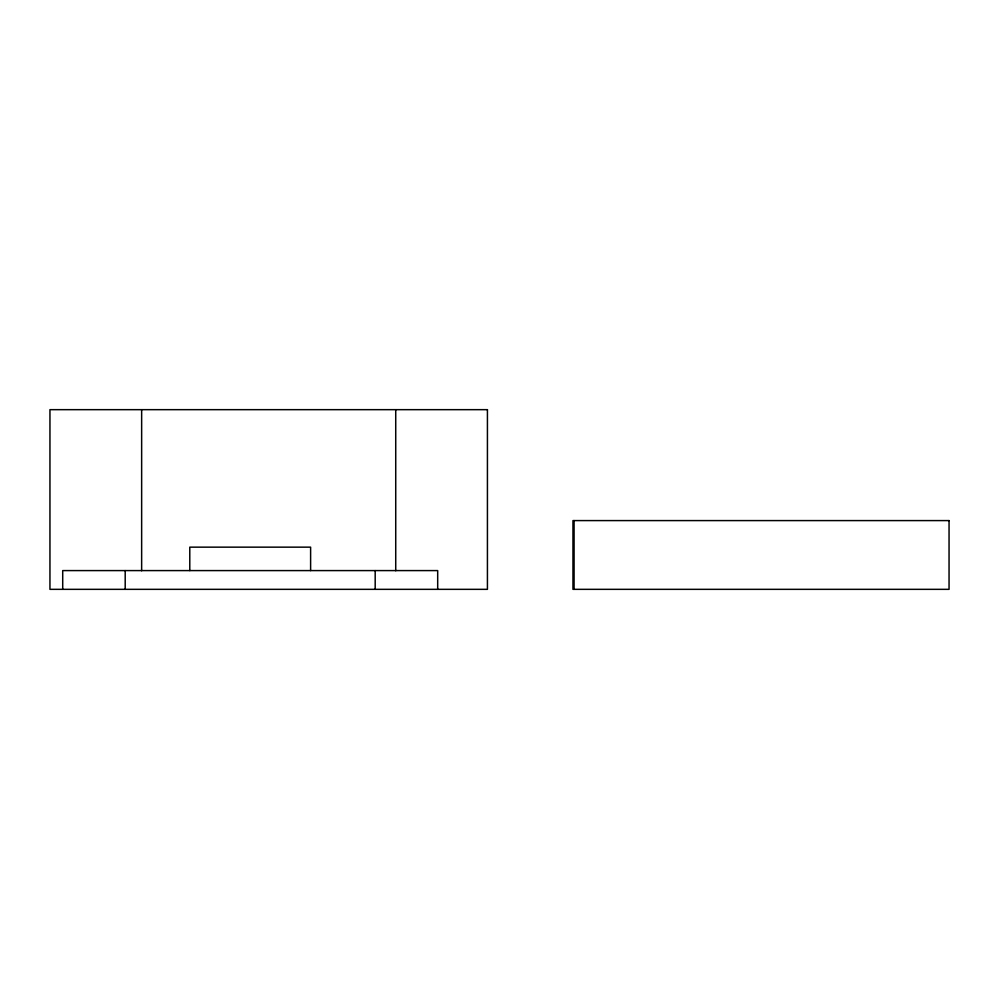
<?xml version="1.0" encoding="UTF-8"?>
<svg xmlns="http://www.w3.org/2000/svg" width="999" height="999" viewBox="0 0 999 999"><rect width="100%" height="100%" fill="white"/><g stroke="black" fill="none" stroke-linecap="round" stroke-linejoin="round"><path stroke-width="1.5" d="M574.075 520.591L574.075 589.335M437.687 589.335L437.687 570.591L62.712 570.591L62.712 589.335M395.729 409.665L395.729 570.754M375.187 570.591L375.187 589.335M310.614 570.591L310.614 547.152L189.785 547.152L189.785 570.591M141.646 409.665L141.646 570.754M125.2 570.591L125.2 589.335M487.425 409.665L49.95 409.665L49.95 589.335L487.425 589.335L487.425 409.665M949.05 520.591L572.964 520.591L572.964 589.335L949.05 589.335L949.05 520.591"/></g></svg>
